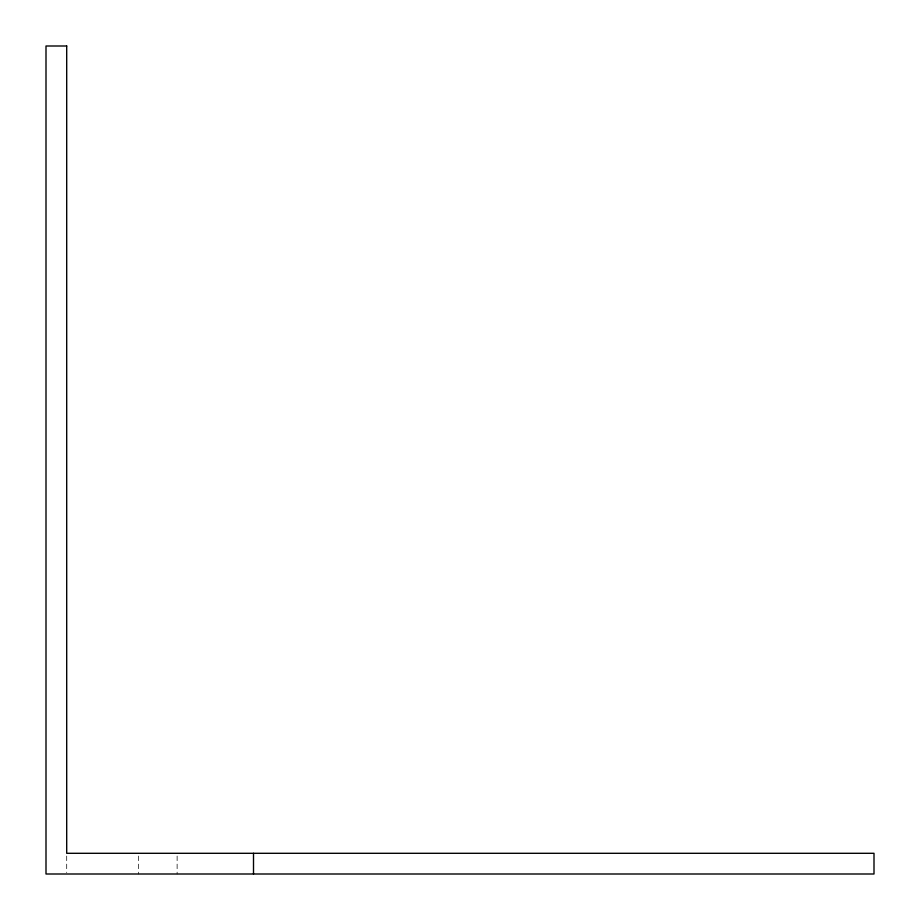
<?xml version="1.0" encoding="UTF-8"?>
<svg xmlns="http://www.w3.org/2000/svg" width="920" height="920" viewBox="0 0 920 920"><rect width="100%" height="100%" fill="white"/><g stroke="black" fill="none" stroke-linecap="round" stroke-linejoin="round"><path stroke-width="0.69" stroke-dasharray="4.6 3.45" d="M177.123 856.06L177.123 874M138.621 856.06L138.621 874M66.7 856.06L66.7 872.62"/><path stroke-width="1.38" d="M253.506 853.3L253.506 874M66.7 46L46 46L46 874L874 874L874 853.3L66.7 853.3L66.7 46"/></g></svg>
